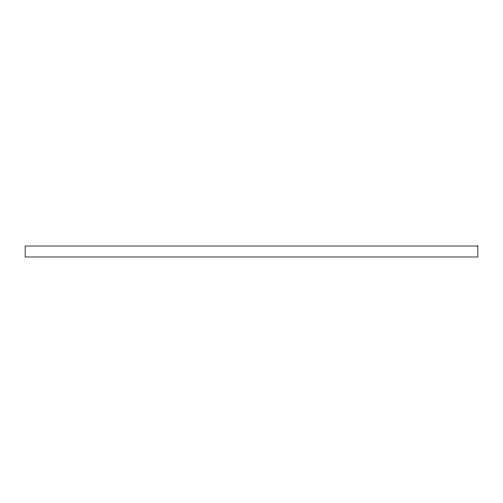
<?xml version="1.0" encoding="UTF-8"?>
<svg xmlns="http://www.w3.org/2000/svg" width="503" height="503" viewBox="0 0 503 503"><rect width="100%" height="100%" fill="white"/><g stroke="black" fill="none" stroke-linecap="round" stroke-linejoin="round"><path stroke-width="0.75" d="M477.85 246.011L25.15 246.011L25.15 256.989L477.85 256.989L477.85 246.011"/></g></svg>
